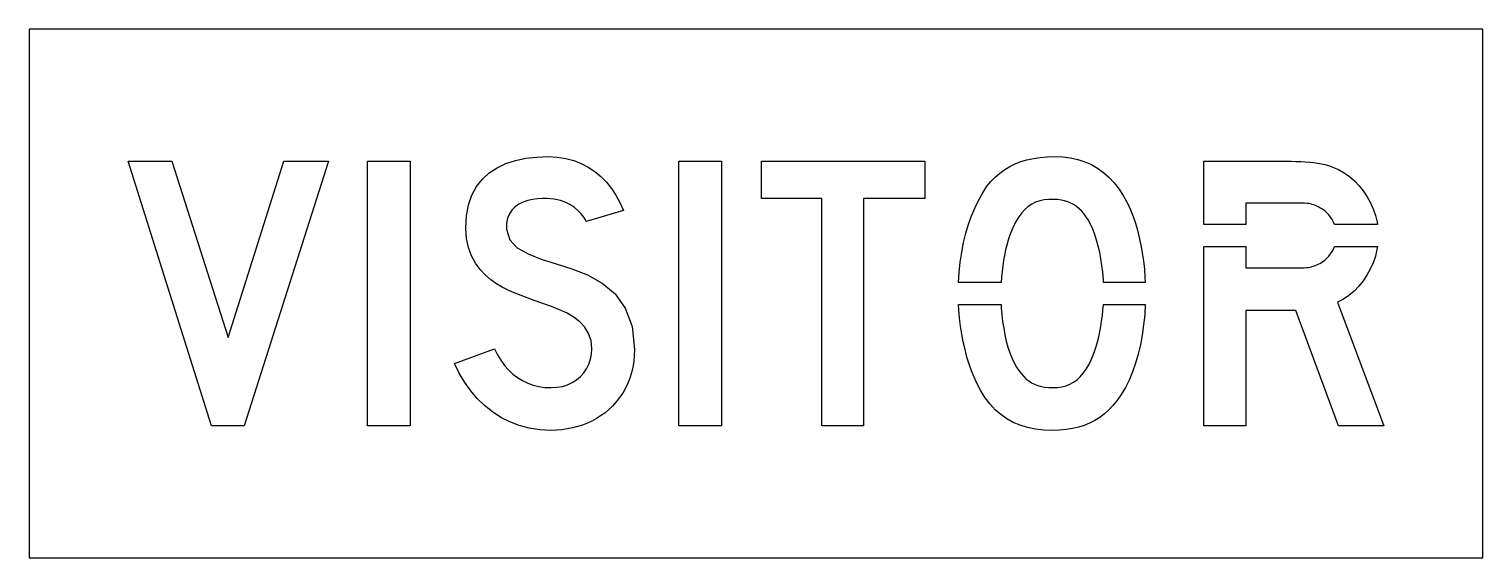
# Model space of a CAD drawing. Extents: x 0 to 33, y 0 to 12.
import ezdxf

# ---------------------------------------------------------------- set-up
doc = ezdxf.new("R2010")
doc.units = 0
doc.layers.add('CUT', color=7, linetype='Continuous')
doc.layers.add('OUTSIDE', color=1, linetype='Continuous')

msp = doc.modelspace()

# ---------------------------------------------------------------- linework, layer by layer
at = {"layer": 'CUT'}
for points in [[(3.237, 9), (4.521, 4.9998), (5.7846, 9), (6.795, 9), (4.8792, 3), (4.1424, 3), (2.2476, 9)], [(8.6472, 3), (7.6788, 3), (7.6788, 9), (8.6472, 9)], [(13.6734, 4.203), (13.6356, 4.0812), (13.5894, 3.963), (13.5354, 3.8496), (13.4736, 3.741), (13.4046, 3.6366), (13.3278, 3.5382), (13.2438, 3.4452), (13.1526, 3.3576), (13.0656, 3.2868), (12.9738, 3.2214), (12.8772, 3.1614), (12.7764, 3.1068), (12.672, 3.0582), (12.5628, 3.0156), (12.4506, 2.9796), (12.3354, 2.9496), (12.2172, 2.9256), (12.096, 2.9088), (11.9724, 2.898), (11.847, 2.895), (11.595, 2.907), (11.3544, 2.9442), (11.1264, 3.0042), (10.9098, 3.0864), (10.7064, 3.1896), (10.5156, 3.3132), (10.338, 3.4554), (10.1742, 3.615), (10.0236, 3.792), (9.8874, 3.984), (9.765, 4.1904), (9.6576, 4.4106), (10.563, 4.7472), (10.6302, 4.6104), (10.7064, 4.4844), (10.7904, 4.3692), (10.8822, 4.2654), (10.9806, 4.173), (11.0868, 4.092), (11.199, 4.023), (11.3178, 3.966), (11.442, 3.9216), (11.5722, 3.8892), (11.7072, 3.87), (11.847, 3.8634), (11.9802, 3.8712), (12.1056, 3.8934), (12.2226, 3.93), (12.3306, 3.9804), (12.4284, 4.0422), (12.5154, 4.116), (12.5916, 4.2), (12.6552, 4.2936), (12.7056, 4.3962), (12.7428, 4.5066), (12.7656, 4.6236), (12.7734, 4.7472), (12.7548, 4.9338), (12.7014, 5.0952), (12.6168, 5.2344), (12.5046, 5.355), (12.369, 5.4588), (12.213, 5.55), (12.0408, 5.631), (11.8566, 5.7048), (11.6634, 5.7744), (11.4648, 5.8434), (11.2656, 5.9142), (11.0682, 5.9892), (10.9704, 6.0312), (10.8582, 6.0828), (10.7364, 6.1458), (10.6092, 6.2226), (10.4802, 6.3138), (10.3554, 6.4212), (10.2372, 6.546), (10.131, 6.6894), (10.041, 6.8538), (9.9714, 7.0404), (9.9264, 7.2498), (9.9102, 7.4844), (9.927, 7.764), (9.9744, 8.0136), (10.0524, 8.235), (10.1574, 8.4282), (10.2888, 8.5956), (10.4448, 8.7366), (10.6224, 8.8536), (10.821, 8.9472), (11.0382, 9.018), (11.2722, 9.0672), (11.5218, 9.096), (11.784, 9.105), (11.9886, 9.0954), (12.1824, 9.066), (12.3642, 9.018), (12.5352, 8.9526), (12.6942, 8.8698), (12.8418, 8.7708), (12.9786, 8.6568), (13.1034, 8.5284), (13.2168, 8.3856), (13.3194, 8.2308), (13.41, 8.0628), (13.4892, 7.884), (12.6474, 7.6314), (12.6426, 7.6416), (12.6282, 7.6692), (12.6036, 7.7106), (12.5676, 7.7634), (12.519, 7.8234), (12.4578, 7.887), (12.3822, 7.9512), (12.2916, 8.0118), (12.1854, 8.067), (12.0624, 8.1114), (11.922, 8.1432), (11.763, 8.1576), (11.6508, 8.1594), (11.538, 8.1516), (11.4258, 8.1354), (11.3172, 8.109), (11.214, 8.0718), (11.118, 8.0238), (11.0328, 7.9638), (10.9596, 7.8912), (10.9014, 7.8054), (10.86, 7.7064), (10.8378, 7.5924), (10.8366, 7.4634), (10.9116, 7.2198), (11.0814, 7.0368), (11.3262, 6.8964), (11.6274, 6.7818), (11.9652, 6.6756), (12.321, 6.5604), (12.6744, 6.42), (13.0074, 6.2358), (13.2996, 5.9916), (13.5324, 5.67), (13.6866, 5.2542), (13.7418, 4.7262), (13.7376, 4.5906), (13.7244, 4.458), (13.7034, 4.329)], [(15.7206, 3), (14.7522, 3), (14.7522, 9), (15.7206, 9)], [(17.994, 8.1576), (16.626, 8.1576), (16.626, 9), (20.331, 9), (20.331, 8.1576), (18.9414, 8.1576), (18.9414, 3), (17.994, 3)], [(24.3024, 6.9342), (24.2694, 7.0746), (24.2322, 7.209), (24.1902, 7.3368), (24.1434, 7.4568), (24.0924, 7.5696), (24.0366, 7.6734), (23.988, 7.749), (23.9376, 7.8162), (23.8854, 7.8762), (23.8296, 7.9296), (23.7714, 7.9758), (23.7102, 8.016), (23.6454, 8.0496), (23.5764, 8.0778), (23.5038, 8.1), (23.4264, 8.1174), (23.3442, 8.1294), (23.2572, 8.1366), (23.145, 8.1366), (23.0394, 8.1264), (22.9404, 8.1048), (22.8474, 8.0724), (22.7604, 8.0286), (22.6788, 7.9734), (22.602, 7.9074), (22.5306, 7.8294), (22.464, 7.74), (22.4016, 7.6386), (22.3434, 7.5252), (22.2888, 7.3998), (22.2534, 7.3068), (22.221, 7.2066), (22.191, 7.0998), (22.1634, 6.9876), (22.1394, 6.8706), (22.1178, 6.75), (22.0998, 6.6264), (22.0848, 6.5004), (22.0728, 6.3726), (22.0648, 6.251), (21.0953, 6.251), (21.1098, 6.4746), (21.135, 6.7086), (21.1692, 6.936), (21.213, 7.1562), (21.2652, 7.3686), (21.3258, 7.572), (21.3948, 7.7658), (21.471, 7.9494), (21.5544, 8.1222), (21.645, 8.283), (21.7416, 8.4318), (21.834, 8.5422), (21.9318, 8.6424), (22.035, 8.7324), (22.1448, 8.8122), (22.2612, 8.8818), (22.3836, 8.9424), (22.5138, 8.9928), (22.6506, 9.0336), (22.7958, 9.0654), (22.9482, 9.0876), (23.109, 9.1008), (23.2788, 9.105), (23.463, 9.0984), (23.6388, 9.0768), (23.805, 9.0414), (23.9622, 8.9904), (24.1116, 8.925), (24.252, 8.8446), (24.3852, 8.7486), (24.5106, 8.6376), (24.6288, 8.5104), (24.7398, 8.367), (24.8436, 8.2074), (24.942, 8.0316), (25.0026, 7.8954), (25.059, 7.7502), (25.1106, 7.5972), (25.1574, 7.4364), (25.1994, 7.2696), (25.2366, 7.0974), (25.2678, 6.9198), (25.2942, 6.7386), (25.3146, 6.5544), (25.3296, 6.3672), (25.3352, 6.251), (24.3873, 6.251), (24.384, 6.3204), (24.3708, 6.4806), (24.3528, 6.6366), (24.33, 6.7878)], [(29.4564, 7.8312), (29.4084, 7.8744), (29.3556, 7.9134), (29.2998, 7.9476), (29.2638, 7.9674), (29.2302, 7.9842), (29.1966, 7.9992), (29.1624, 8.0118), (29.127, 8.0226), (29.0892, 8.0316), (29.0478, 8.0388), (29.0022, 8.0442), (28.9506, 8.0478), (28.8924, 8.0508), (28.8264, 8.052), (28.7526, 8.0526), (27.6156, 8.0526), (27.6156, 7.5668), (26.6682, 7.5668), (26.6682, 9), (28.647, 9), (28.7598, 8.9988), (28.8672, 8.9964), (28.9686, 8.991), (29.0658, 8.9838), (29.1582, 8.9736), (29.247, 8.9604), (29.3322, 8.9442), (29.4144, 8.925), (29.4936, 8.9022), (29.571, 8.8758), (29.6466, 8.8452), (29.721, 8.8104), (29.8494, 8.7396), (29.9706, 8.6544), (30.0846, 8.556), (30.1896, 8.4462), (30.285, 8.3262), (30.3708, 8.1972), (30.4452, 8.061), (30.5082, 7.9188), (30.5586, 7.7712), (30.5958, 7.6212), (30.6039, 7.5668), (29.6308, 7.5668), (29.6064, 7.6224), (29.5758, 7.6788), (29.541, 7.7328), (29.5008, 7.7838)], [(27.6156, 7.0648), (27.6156, 6.579), (28.7526, 6.579), (28.8222, 6.5796), (28.8852, 6.5808), (28.9416, 6.5838), (28.9926, 6.5874), (29.0388, 6.5928), (29.0814, 6.6), (29.121, 6.609), (29.1576, 6.6192), (29.1936, 6.6324), (29.2284, 6.6474), (29.2638, 6.6642), (29.2998, 6.684), (29.3556, 6.7182), (29.4084, 6.7572), (29.4564, 6.8004), (29.5008, 6.8478), (29.541, 6.8988), (29.5758, 6.9528), (29.6064, 7.0092), (29.6308, 7.0648), (30.6046, 7.0648), (30.5952, 7.002), (30.5586, 6.8478), (30.5076, 6.6984), (30.444, 6.5538), (30.3684, 6.4158), (30.2808, 6.2856), (30.183, 6.165), (30.0756, 6.0546), (29.9586, 5.9562), (29.8332, 5.871), (29.7, 5.8002), (30.7524, 3), (29.721, 3), (28.7526, 5.6106), (27.6156, 5.6106), (27.6156, 3), (26.6682, 3), (26.6682, 7.0648)], [(25.1136, 4.4154), (25.0452, 4.2192), (24.9684, 4.0356), (24.8838, 3.8646), (24.7902, 3.7086), (24.6888, 3.5682), (24.6018, 3.4578), (24.5082, 3.3576), (24.4086, 3.2676), (24.303, 3.1878), (24.1914, 3.1182), (24.0732, 3.0576), (23.949, 3.0072), (23.8188, 2.9664), (23.6826, 2.9346), (23.5398, 2.9124), (23.391, 2.8992), (23.2362, 2.895), (23.0322, 2.9016), (22.8408, 2.9232), (22.662, 2.9586), (22.494, 3.0096), (22.3374, 3.075), (22.1916, 3.1554), (22.056, 3.2514), (21.9294, 3.3624), (21.8124, 3.4896), (21.7038, 3.633), (21.603, 3.7926), (21.51, 3.9684), (21.4488, 4.1004), (21.3912, 4.2438), (21.3378, 4.3968), (21.2886, 4.5576), (21.2442, 4.7262), (21.2046, 4.9002), (21.171, 5.0784), (21.1422, 5.2596), (21.1194, 5.4426), (21.1026, 5.6262), (21.0958, 5.749), (22.0643, 5.749), (22.068, 5.673), (22.0806, 5.5164), (22.0986, 5.3616), (22.122, 5.2104), (22.1496, 5.0634), (22.182, 4.9212), (22.2198, 4.7856), (22.2618, 4.6572), (22.3086, 4.5372), (22.3596, 4.4268), (22.4154, 4.3266), (22.464, 4.251), (22.5156, 4.1826), (22.5702, 4.1208), (22.6284, 4.0656), (22.6896, 4.0176), (22.755, 3.9762), (22.824, 3.9414), (22.8972, 3.9132), (22.9752, 3.891), (23.0574, 3.8754), (23.1444, 3.8664), (23.2362, 3.8634), (23.3436, 3.8682), (23.4438, 3.8826), (23.538, 3.9078), (23.6262, 3.9426), (23.709, 3.9882), (23.7864, 4.0446), (23.859, 4.1118), (23.9274, 4.1904), (23.9916, 4.2804), (24.0516, 4.3824), (24.1086, 4.4958), (24.1626, 4.6212), (24.1938, 4.7052), (24.2238, 4.8), (24.252, 4.9032), (24.279, 5.013), (24.3036, 5.1294), (24.3258, 5.25), (24.3456, 5.3736), (24.3624, 5.499), (24.3762, 5.6244), (24.3858, 5.749), (25.3366, 5.749), (25.3224, 5.5176), (25.299, 5.2854), (25.266, 5.0574), (25.224, 4.836), (25.173, 4.6212)]]:
    msp.add_lwpolyline(points, close=True, dxfattribs=at)
at = {"layer": 'OUTSIDE'}
msp.add_lwpolyline([(0, 0), (33, 0), (33, 12), (0, 12)], close=True, dxfattribs=at)

doc.saveas('drawing.dxf')
